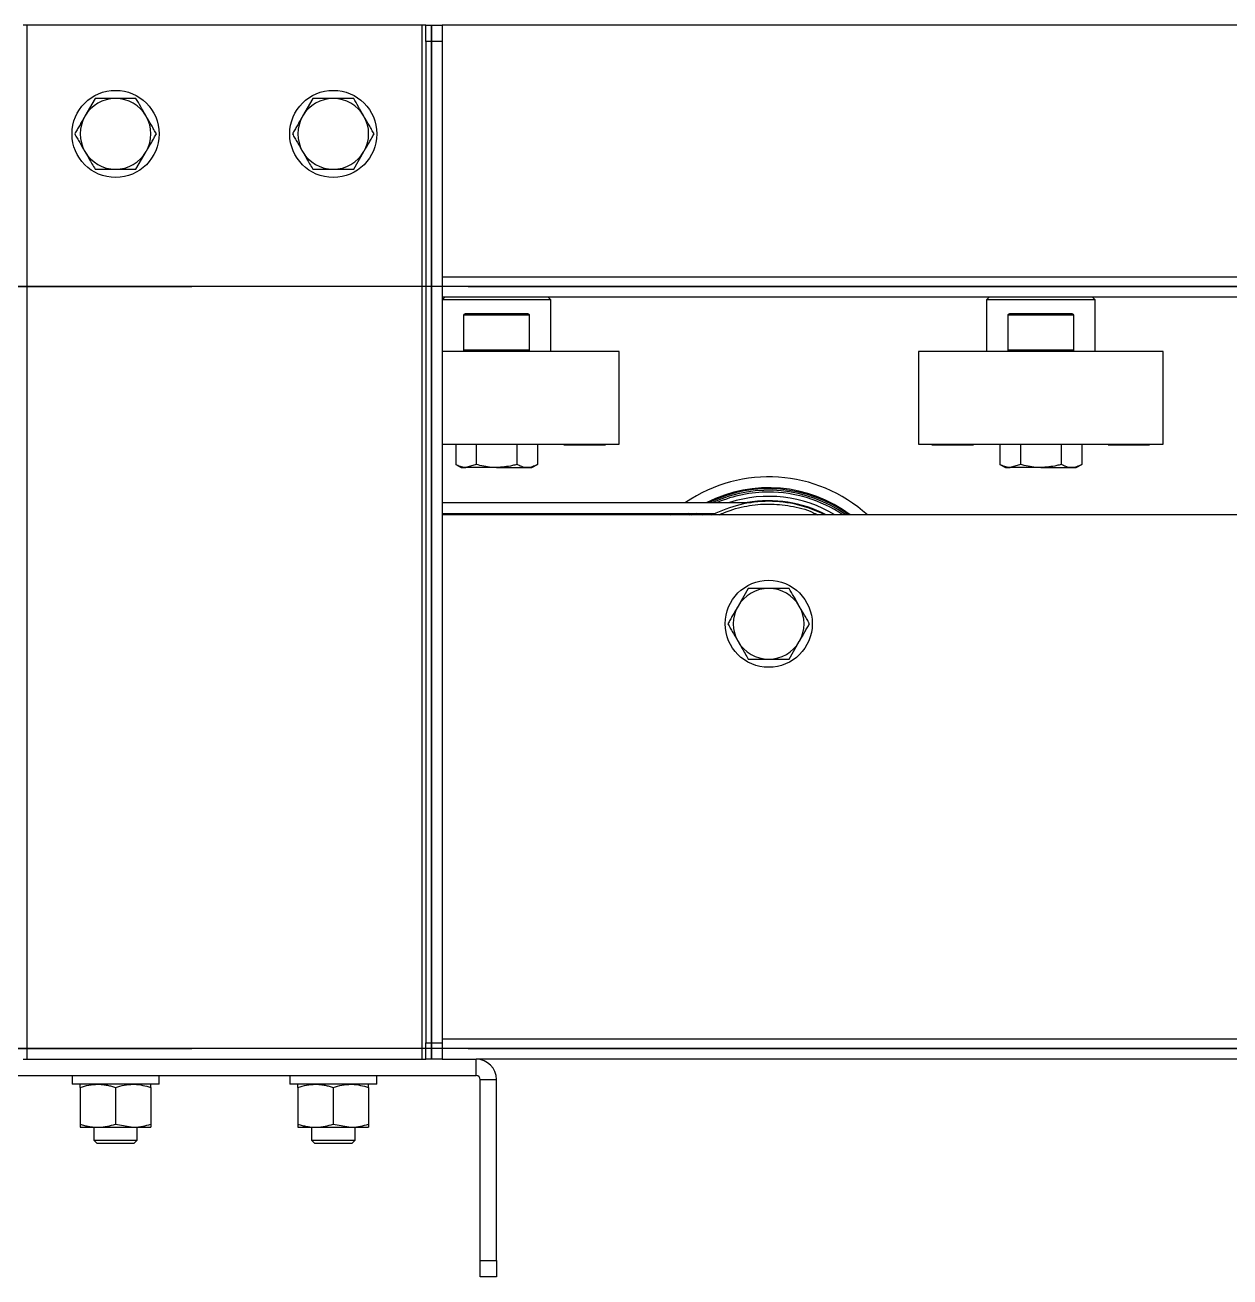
# Model space of a CAD drawing. Header units: millimetres. Extents: x 15 to 415, y 5 to 292.
# Drawn here: x 205.08 to 216.14, y 116.09 to 127.59 of the extents above; entities that cross this region are included whole.
import ezdxf

# ---------------------------------------------------------------- set-up
doc = ezdxf.new("R2010")
doc.units = ezdxf.units.MM
doc.linetypes.add('CENTERX2', pattern=[20.32, 12.7, -2.54, 2.54, -2.54])

msp = doc.modelspace()

# ---------------------------------------------------------------- linework, layer by layer
at = {"color": 7, "linetype": 'Continuous', "lineweight": 25}
for p, q in [((205.0942, 127.58944), (205.05737, 127.58944)), ((205.0942, 118.08944), (205.0942, 127.58944)), ((208.72054, 127.58944), (205.0942, 127.58944)), ((208.72054, 127.58944), (208.72054, 118.08944)), ((208.75737, 127.58944), (208.72054, 127.58944)), ((208.75737, 127.43944), (208.75737, 127.58944)), ((208.75737, 127.58944), (208.90737, 127.58944)), ((208.90737, 127.58944), (208.90737, 127.43944)), ((216.75737, 127.58944), (208.90737, 127.58944)), ((208.90737, 127.43944), (208.75737, 127.43944)), ((208.75737, 127.43944), (208.75737, 118.23944)), ((208.90737, 127.43944), (208.90737, 118.23944)), ((205.71973, 126.91444), (205.62591, 126.75194)), ((207.71973, 126.91444), (207.62591, 126.75194)), ((206.095, 126.26444), (206.18882, 126.42694)), ((208.095, 126.26444), (208.18882, 126.42694)), ((208.93237, 125.08944), (208.90737, 125.06444)), ((224.90737, 125.08944), (208.90737, 125.08944)), ((209.40737, 125.06444), (208.90737, 125.06444)), ((209.90737, 125.06444), (209.40737, 125.06444)), ((209.90737, 125.06444), (209.88237, 125.08944)), ((209.90737, 124.58944), (209.90737, 125.06444)), ((213.93237, 125.08944), (213.90737, 125.06444)), ((213.90737, 125.06444), (213.90737, 124.58944)), ((214.40737, 125.06444), (213.90737, 125.06444)), ((214.90737, 125.06444), (214.40737, 125.06444)), ((214.90737, 125.06444), (214.88237, 125.08944)), ((214.90737, 124.58944), (214.90737, 125.06444)), ((209.10737, 124.60444), (209.10737, 124.92444)), ((209.70737, 124.92444), (209.10737, 124.92444)), ((209.12848, 124.93944), (209.68625, 124.93944)), ((209.70737, 124.92444), (209.70737, 124.60444)), ((214.10737, 124.60444), (214.10737, 124.92444)), ((214.70737, 124.92444), (214.10737, 124.92444)), ((214.12848, 124.93944), (214.68625, 124.93944)), ((214.70737, 124.92444), (214.70737, 124.60444)), ((209.6002, 124.58944), (208.90737, 124.58944)), ((209.10737, 124.60444), (209.70737, 124.60444)), ((210.53237, 124.58944), (209.6002, 124.58944)), ((210.53237, 123.73944), (210.53237, 124.58944)), ((213.28237, 124.58944), (213.28237, 123.73944)), ((214.6002, 124.58944), (213.28237, 124.58944)), ((214.10737, 124.60444), (214.70737, 124.60444)), ((215.53237, 124.58944), (214.6002, 124.58944)), ((215.53237, 123.73944), (215.53237, 124.58944)), ((208.90737, 123.73944), (209.6002, 123.73944)), ((209.03209, 123.73944), (209.03209, 123.55347)), ((209.21973, 123.73944), (209.21973, 123.55347)), ((209.595, 123.73944), (209.595, 123.55347)), ((209.6002, 123.73944), (210.53237, 123.73944)), ((209.78264, 123.73944), (209.78264, 123.55347)), ((210.02761, 123.73444), (210.02761, 123.73944)), ((210.03, 123.73444), (210.03, 123.73944)), ((210.03, 123.73444), (210.06065, 123.73444)), ((210.06065, 123.73944), (210.06065, 123.73444)), ((210.06065, 123.73444), (210.07382, 123.73444)), ((210.07382, 123.73444), (210.07382, 123.73944)), ((210.08413, 123.73444), (210.08413, 123.73944)), ((210.08992, 123.73444), (210.08992, 123.73944)), ((210.08992, 123.73444), (210.10156, 123.73444)), ((210.10156, 123.73444), (210.10156, 123.73944)), ((210.10156, 123.73444), (210.11635, 123.73444)), ((210.11635, 123.73444), (210.11635, 123.73944)), ((210.11635, 123.73444), (210.128, 123.73444)), ((210.128, 123.73944), (210.128, 123.73444)), ((210.128, 123.73444), (210.14168, 123.73444)), ((210.14587, 123.73444), (210.14587, 123.73944)), ((210.14587, 123.73444), (210.16031, 123.73444)), ((210.16031, 123.73444), (210.16031, 123.73944)), ((210.17571, 123.73444), (210.17571, 123.73944)), ((210.17571, 123.73444), (210.18465, 123.73444)), ((210.18465, 123.73444), (210.18465, 123.73944)), ((210.18465, 123.73444), (210.19327, 123.73444)), ((210.19327, 123.73444), (210.19327, 123.73944)), ((210.19327, 123.73444), (210.20222, 123.73444)), ((210.20222, 123.73444), (210.20222, 123.73944)), ((210.20222, 123.73444), (210.21086, 123.73444)), ((210.21086, 123.73444), (210.21086, 123.73944)), ((210.21086, 123.73444), (210.21978, 123.73444)), ((210.21978, 123.73444), (210.21978, 123.73944)), ((210.21978, 123.73444), (210.22927, 123.73444)), ((210.22927, 123.73444), (210.22927, 123.73944)), ((210.22927, 123.73444), (210.23689, 123.73444)), ((210.23689, 123.73444), (210.23689, 123.73944)), ((210.23689, 123.73444), (210.24032, 123.73444)), ((210.24032, 123.73444), (210.24032, 123.73944)), ((210.24032, 123.73444), (210.24628, 123.73444)), ((210.25788, 123.73444), (210.26282, 123.73444)), ((210.26174, 123.73444), (210.26174, 123.73944)), ((210.28058, 123.73444), (210.28658, 123.73444)), ((210.28898, 123.73944), (210.28898, 123.73444)), ((210.28908, 123.73444), (210.28908, 123.73944)), ((210.28908, 123.73444), (210.32815, 123.73444)), ((210.32815, 123.73444), (210.32815, 123.73944)), ((210.33893, 123.73944), (210.33893, 123.73444)), ((210.33893, 123.73444), (210.36562, 123.73444)), ((210.36562, 123.73444), (210.36562, 123.73944)), ((210.36687, 123.73444), (210.37695, 123.73444)), ((210.37695, 123.73444), (210.37695, 123.73944)), ((210.37695, 123.73444), (210.38741, 123.73444)), ((210.38741, 123.73444), (210.38741, 123.73944)), ((210.39057, 123.73444), (210.39502, 123.73444)), ((210.39502, 123.73944), (210.39502, 123.73444)), ((210.3978, 123.73444), (210.3978, 123.73944)), ((210.39803, 123.73444), (210.4, 123.73444)), ((210.4, 123.73944), (210.4, 123.73444)), ((210.4021, 123.73444), (210.4021, 123.73944)), ((210.40302, 123.73444), (210.40716, 123.73444)), ((210.40716, 123.73944), (210.40716, 123.73444)), ((213.28237, 123.73944), (214.6002, 123.73944)), ((213.40758, 123.73944), (213.40758, 123.73444)), ((213.40801, 123.73444), (213.40801, 123.73944)), ((213.40801, 123.73444), (213.40872, 123.73444)), ((213.40918, 123.73944), (213.40918, 123.73444)), ((213.4107, 123.73444), (213.4107, 123.73944)), ((213.41693, 123.73444), (213.43462, 123.73444)), ((213.44106, 123.73444), (213.442, 123.73444)), ((213.442, 123.73444), (213.442, 123.73944)), ((213.442, 123.73444), (213.45236, 123.73444)), ((213.45236, 123.73444), (213.45236, 123.73944)), ((213.45236, 123.73444), (213.47266, 123.73444)), ((213.47266, 123.73444), (213.47266, 123.73944)), ((213.47266, 123.73444), (213.48851, 123.73444)), ((213.48857, 123.73444), (213.48857, 123.73944)), ((213.48857, 123.73444), (213.48974, 123.73444)), ((213.48974, 123.73944), (213.48974, 123.73444)), ((213.48974, 123.73444), (213.49985, 123.73444)), ((213.49985, 123.73444), (213.49985, 123.73944)), ((213.51868, 123.73444), (213.51868, 123.73944)), ((213.51868, 123.73444), (213.52386, 123.73444)), ((213.52386, 123.73444), (213.52386, 123.73944)), ((213.52386, 123.73444), (213.53686, 123.73444)), ((213.53891, 123.73444), (213.53891, 123.73944)), ((213.53891, 123.73444), (213.54579, 123.73444)), ((213.54579, 123.73444), (213.54579, 123.73944)), ((213.54579, 123.73444), (213.54771, 123.73444)), ((213.55975, 123.73444), (213.55975, 123.73944)), ((213.55975, 123.73444), (213.56661, 123.73444)), ((213.56661, 123.73444), (213.56661, 123.73944)), ((213.58043, 123.73444), (213.58043, 123.73944)), ((213.58043, 123.73444), (213.58302, 123.73444)), ((213.58343, 123.73444), (213.58343, 123.73944)), ((213.58343, 123.73444), (213.60729, 123.73444)), ((213.60729, 123.73444), (213.60729, 123.73944)), ((213.60936, 123.73944), (213.60936, 123.73444)), ((213.62928, 123.73444), (213.62928, 123.73944)), ((213.63209, 123.73444), (213.63209, 123.73944)), ((213.63209, 123.73444), (213.63473, 123.73444)), ((213.64054, 123.73444), (213.64054, 123.73944)), ((213.64054, 123.73444), (213.65669, 123.73444)), ((213.65669, 123.73444), (213.65669, 123.73944)), ((213.67848, 123.73444), (213.67848, 123.73944)), ((213.68132, 123.73444), (213.68132, 123.73944)), ((213.68132, 123.73444), (213.68276, 123.73444)), ((213.68276, 123.73444), (213.68276, 123.73944)), ((213.68276, 123.73444), (213.69587, 123.73444)), ((213.69587, 123.73444), (213.69587, 123.73944)), ((213.69587, 123.73444), (213.71271, 123.73444)), ((213.71271, 123.73444), (213.71271, 123.73944)), ((213.71271, 123.73444), (213.72573, 123.73444)), ((213.72573, 123.73444), (213.72573, 123.73944)), ((213.72573, 123.73444), (213.78292, 123.73444)), ((213.78292, 123.73444), (213.78292, 123.73944)), ((213.78533, 123.73444), (213.78533, 123.73944)), ((214.03209, 123.73944), (214.03209, 123.55347)), ((214.21973, 123.73944), (214.21973, 123.55347)), ((214.595, 123.73944), (214.595, 123.55347)), ((214.6002, 123.73944), (215.53237, 123.73944)), ((214.78264, 123.73944), (214.78264, 123.55347)), ((215.02761, 123.73444), (215.02761, 123.73944)), ((215.03, 123.73444), (215.03, 123.73944)), ((215.03, 123.73444), (215.06065, 123.73444)), ((215.06065, 123.73944), (215.06065, 123.73444)), ((215.06065, 123.73444), (215.07382, 123.73444)), ((215.07382, 123.73444), (215.07382, 123.73944)), ((215.08413, 123.73444), (215.08413, 123.73944)), ((215.08992, 123.73444), (215.08992, 123.73944)), ((215.08992, 123.73444), (215.10156, 123.73444)), ((215.10156, 123.73444), (215.10156, 123.73944)), ((215.10156, 123.73444), (215.11635, 123.73444)), ((215.11635, 123.73444), (215.11635, 123.73944)), ((215.11635, 123.73444), (215.128, 123.73444)), ((215.128, 123.73944), (215.128, 123.73444)), ((215.128, 123.73444), (215.14168, 123.73444)), ((215.14587, 123.73444), (215.14587, 123.73944)), ((215.14587, 123.73444), (215.16031, 123.73444)), ((215.16031, 123.73444), (215.16031, 123.73944)), ((215.17571, 123.73444), (215.17571, 123.73944)), ((215.17571, 123.73444), (215.18465, 123.73444)), ((215.18465, 123.73444), (215.18465, 123.73944)), ((215.18465, 123.73444), (215.19327, 123.73444)), ((215.19327, 123.73444), (215.19327, 123.73944)), ((215.19327, 123.73444), (215.20222, 123.73444)), ((215.20222, 123.73444), (215.20222, 123.73944)), ((215.20222, 123.73444), (215.21086, 123.73444)), ((215.21086, 123.73444), (215.21086, 123.73944)), ((215.21086, 123.73444), (215.21978, 123.73444)), ((215.21978, 123.73444), (215.21978, 123.73944)), ((215.21978, 123.73444), (215.22927, 123.73444)), ((215.22927, 123.73444), (215.22927, 123.73944)), ((215.22927, 123.73444), (215.23689, 123.73444)), ((215.23689, 123.73444), (215.23689, 123.73944)), ((215.23689, 123.73444), (215.24032, 123.73444)), ((215.24032, 123.73444), (215.24032, 123.73944)), ((215.24032, 123.73444), (215.24628, 123.73444)), ((215.26174, 123.73444), (215.26174, 123.73944)), ((215.28058, 123.73444), (215.28658, 123.73444)), ((215.28898, 123.73944), (215.28898, 123.73444)), ((215.28908, 123.73444), (215.28908, 123.73944)), ((215.28908, 123.73444), (215.32815, 123.73444)), ((215.32815, 123.73444), (215.32815, 123.73944)), ((215.33893, 123.73944), (215.33893, 123.73444)), ((215.33893, 123.73444), (215.36562, 123.73444)), ((215.36562, 123.73444), (215.36562, 123.73944)), ((215.36687, 123.73444), (215.37695, 123.73444)), ((215.37695, 123.73444), (215.37695, 123.73944)), ((215.37695, 123.73444), (215.38741, 123.73444)), ((215.38741, 123.73444), (215.38741, 123.73944)), ((215.39057, 123.73444), (215.39502, 123.73444)), ((215.39502, 123.73944), (215.39502, 123.73444)), ((215.3978, 123.73444), (215.3978, 123.73944)), ((215.39803, 123.73444), (215.4, 123.73444)), ((215.4, 123.73944), (215.4, 123.73444)), ((215.4021, 123.73444), (215.4021, 123.73944)), ((215.40302, 123.73444), (215.40716, 123.73444)), ((215.40716, 123.73944), (215.40716, 123.73444)), ((209.03209, 123.55347), (209.08237, 123.52444)), ((209.08237, 123.52444), (209.12591, 123.52444)), ((209.21973, 123.55347), (209.12591, 123.52444)), ((209.40737, 123.52444), (209.12591, 123.52444)), ((209.40737, 123.52444), (209.68882, 123.52444)), ((209.68882, 123.52444), (209.73237, 123.52444)), ((209.73237, 123.52444), (209.78264, 123.55347)), ((214.03209, 123.55347), (214.08237, 123.52444)), ((214.08237, 123.52444), (214.12591, 123.52444)), ((214.21973, 123.55347), (214.12591, 123.52444)), ((214.40737, 123.52444), (214.12591, 123.52444)), ((214.40737, 123.52444), (214.68882, 123.52444)), ((214.68882, 123.52444), (214.73237, 123.52444)), ((214.73237, 123.52444), (214.78264, 123.55347)), ((208.90737, 123.20294), (211.74692, 123.20294)), ((208.90737, 123.10294), (211.41906, 123.10294)), ((216.75737, 123.08944), (208.90737, 123.08944)), ((211.00045, 123.08944), (211.01556, 123.10294)), ((211.17571, 123.10294), (211.15737, 123.08944)), ((211.19725, 123.08944), (211.21665, 123.10294)), ((211.24637, 123.10294), (211.22612, 123.08944)), ((211.71973, 122.41444), (211.62591, 122.25194)), ((212.095, 121.76444), (212.18882, 121.92694)), ((208.75737, 118.23944), (208.90737, 118.23944)), ((208.75737, 118.08944), (208.75737, 118.23944)), ((208.90737, 118.23944), (208.90737, 118.08944)), ((205.05737, 118.08944), (205.0942, 118.08944)), ((205.0942, 118.08944), (208.72054, 118.08944)), ((208.72054, 118.08944), (208.75737, 118.08944)), ((208.90737, 118.08944), (208.75737, 118.08944)), ((208.90737, 118.08944), (209.22054, 118.08944)), ((209.22054, 117.93944), (209.22054, 118.08944)), ((224.5942, 118.08944), (209.22054, 118.08944)), ((204.5942, 117.93944), (209.22054, 117.93944)), ((205.50737, 117.93944), (205.50737, 117.85944)), ((206.30737, 117.85944), (206.30737, 117.93944)), ((207.50737, 117.93944), (207.50737, 117.85944)), ((208.30737, 117.85944), (208.30737, 117.93944)), ((209.25737, 117.90261), (209.40737, 117.90261)), ((209.25737, 116.23944), (209.25737, 117.90261)), ((209.40737, 116.23944), (209.40737, 117.90261)), ((206.30737, 117.85944), (205.50737, 117.85944)), ((205.58237, 117.83042), (205.58237, 117.49347)), ((205.90737, 117.83042), (205.90737, 117.49347)), ((206.23237, 117.83042), (206.23237, 117.49347)), ((208.30737, 117.85944), (207.50737, 117.85944)), ((207.58237, 117.83042), (207.58237, 117.49347)), ((207.90737, 117.83042), (207.90737, 117.49347)), ((208.23237, 117.83042), (208.23237, 117.49347)), ((205.58237, 117.46444), (205.74487, 117.46444)), ((205.70737, 117.46444), (205.70737, 117.34717)), ((205.74487, 117.46444), (206.06987, 117.46444)), ((205.90737, 117.49347), (206.06987, 117.46444)), ((206.06987, 117.46444), (206.23237, 117.46444)), ((206.10737, 117.34717), (206.10737, 117.46444)), ((207.58237, 117.46444), (207.74487, 117.46444)), ((207.70737, 117.46444), (207.70737, 117.34717)), ((207.74487, 117.46444), (208.06987, 117.46444)), ((207.90737, 117.49347), (208.06987, 117.46444)), ((208.06987, 117.46444), (208.23237, 117.46444)), ((208.10737, 117.34717), (208.10737, 117.46444)), ((205.70737, 117.34717), (205.73509, 117.31944)), ((205.70737, 117.34717), (206.10737, 117.34717)), ((205.73509, 117.31944), (206.07964, 117.31944)), ((206.07964, 117.31944), (206.10737, 117.34717)), ((207.70737, 117.34717), (207.73509, 117.31944)), ((207.70737, 117.34717), (208.10737, 117.34717)), ((207.73509, 117.31944), (208.07964, 117.31944)), ((208.07964, 117.31944), (208.10737, 117.34717)), ((209.25737, 116.08944), (209.25737, 116.23944)), ((209.25737, 116.23944), (209.40737, 116.23944)), ((209.40737, 116.23944), (209.40737, 116.08944)), ((209.40737, 116.08944), (209.25737, 116.08944))]:
    msp.add_line(p, q, dxfattribs=at)
at = {"color": 7, "linetype": 'CENTERX2'}
for p, q in [((208.80837, 127.58944), (208.80837, 118.08944)), ((208.80837, 118.08944), (208.80837, 127.58944)), ((216.90737, 125.18844), (66.90737, 125.18844)), ((66.90737, 125.18844), (216.90737, 125.18844)), ((66.90737, 118.18844), (216.90737, 118.18844)), ((216.90737, 118.18844), (66.90737, 118.18844))]:
    msp.add_line(p, q, dxfattribs=at)
at = {"color": 8, "linetype": 'Continuous', "lineweight": 25}
for p, q in [((208.90737, 125.27627), (216.90737, 125.27627)), ((211.17366, 123.08944), (211.19243, 123.10294)), ((211.29868, 123.08944), (211.32143, 123.10294)), ((211.37941, 123.08944), (211.40581, 123.10294)), ((208.90737, 118.27627), (216.90737, 118.27627))]:
    msp.add_line(p, q, dxfattribs=at)
at = {"color": 7, "linetype": 'Continuous', "lineweight": 25}
for centre in [(205.90737, 126.58944), (207.90737, 126.58944), (211.90737, 122.08944)]:
    msp.add_circle(centre, 0.4, dxfattribs=at)
for centre, radius, start, end in [((205.90737, 126.58944), 0.325, 90, 150), ((205.90737, 126.58944), 0.325, 30, 90), ((207.90737, 126.58944), 0.325, 90, 150), ((207.90737, 126.58944), 0.325, 30, 90), ((205.90737, 126.58944), 0.325, 150, 210), ((205.90737, 126.58944), 0.325, 330, 30), ((207.90737, 126.58944), 0.325, 150, 210), ((207.90737, 126.58944), 0.325, 330, 30), ((205.90737, 126.58944), 0.325, 210, 270), ((205.90737, 126.58944), 0.325, 270, 330), ((207.90737, 126.58944), 0.325, 210, 270), ((207.90737, 126.58944), 0.325, 270, 330), ((211.90737, 122.08944), 1.35, 47.794554, 124.430279), ((211.90737, 122.08944), 1.25, 53.130102, 117.026053), ((211.90737, 122.08944), 1.22649, 54.620791, 114.786156), ((211.90737, 122.08944), 1.21, 90, 113.037645), ((211.90737, 122.08944), 1.21, 55.735397, 90), ((211.90737, 122.08944), 1.125, 90, 117.266044), ((211.90737, 122.08944), 1.125, 62.733956, 90), ((211.90737, 122.08944), 0.325, 90, 150), ((211.90737, 122.08944), 0.325, 30, 90), ((211.90737, 122.08944), 0.325, 150, 210), ((211.90737, 122.08944), 0.325, 330, 30), ((211.90737, 122.08944), 0.325, 210, 270), ((211.90737, 122.08944), 0.325, 270, 330), ((209.22054, 117.90261), 0.18683, 0, 90), ((209.22054, 117.90261), 0.03683, 0, 90)]:
    msp.add_arc(centre, radius, start, end, dxfattribs=at)
at = {"color": 8, "linetype": 'Continuous', "lineweight": 25}
for radius, start, end in [(1.24029, 53.732391, 116.133049), (1.17068, 58.671742, 107.981827), (1.13081, 62.167984, 100.038591)]:
    msp.add_arc((211.90737, 122.08944), radius, start, end, dxfattribs=at)
at = {"color": 7, "linetype": 'Continuous', "lineweight": 25}
for points, knots in [([(205.90737, 126.91444), (205.89201, 126.91444), (205.82851, 126.91444), (205.76664, 126.91444), (205.71973, 126.91444)], [0, 0, 0, 0, 0.24185142, 1, 1, 1, 1]), ([(206.095, 126.91444), (206.08133, 126.91444), (206.02022, 126.91444), (205.95669, 126.91444), (205.90737, 126.91444)], [0, 0, 0, 0, 0.22371328, 1, 1, 1, 1]), ([(206.18882, 126.75194), (206.1866, 126.7558), (206.16976, 126.78496), (206.13801, 126.83996), (206.10943, 126.88947), (206.095, 126.91444)], [0, 0, 0, 0, 0.07007691, 0.53077766, 1, 1, 1, 1]), ([(207.90737, 126.91444), (207.89201, 126.91444), (207.82851, 126.91444), (207.76664, 126.91444), (207.71973, 126.91444)], [0, 0, 0, 0, 0.24185142, 1, 1, 1, 1]), ([(208.095, 126.91444), (208.08133, 126.91444), (208.02022, 126.91444), (207.95669, 126.91444), (207.90737, 126.91444)], [0, 0, 0, 0, 0.22371328, 1, 1, 1, 1]), ([(208.18882, 126.75194), (208.1866, 126.7558), (208.16976, 126.78496), (208.13801, 126.83996), (208.10943, 126.88947), (208.095, 126.91444)], [0, 0, 0, 0, 0.07007691, 0.53077766, 1, 1, 1, 1]), ([(205.62591, 126.75194), (205.62368, 126.74809), (205.61782, 126.73793), (205.6083, 126.72145), (205.59738, 126.70252), (205.58277, 126.67723), (205.5682, 126.652), (205.55372, 126.6269), (205.54286, 126.6081), (205.53568, 126.59567), (205.53209, 126.58944)], [0, 0, 0, 0, 0.070036107, 0.184842993, 0.299816611, 0.41526294, 0.647866756, 0.765024679, 0.882473115, 1, 1, 1, 1]), ([(206.28264, 126.58944), (206.27507, 126.60257), (206.25988, 126.62888), (206.24051, 126.66242), (206.22481, 126.68961), (206.2129, 126.71025), (206.20088, 126.73105), (206.19285, 126.74498), (206.18882, 126.75194)], [0, 0, 0, 0, 0.2473449, 0.49601219, 0.62098533, 0.74684355, 0.87330953, 1, 1, 1, 1]), ([(207.62591, 126.75194), (207.62368, 126.74809), (207.61782, 126.73793), (207.6083, 126.72145), (207.59738, 126.70252), (207.58277, 126.67723), (207.5682, 126.652), (207.55372, 126.6269), (207.54286, 126.6081), (207.53568, 126.59567), (207.53209, 126.58944)], [0, 0, 0, 0, 0.070036107, 0.184842993, 0.299816611, 0.41526294, 0.647866756, 0.765024679, 0.882473115, 1, 1, 1, 1]), ([(208.28264, 126.58944), (208.27507, 126.60257), (208.25988, 126.62888), (208.24051, 126.66242), (208.22481, 126.68961), (208.2129, 126.71025), (208.20088, 126.73105), (208.19285, 126.74498), (208.18882, 126.75194)], [0, 0, 0, 0, 0.2473449, 0.49601219, 0.62098533, 0.74684355, 0.87330953, 1, 1, 1, 1]), ([(205.53209, 126.58944), (205.53587, 126.5829), (205.54721, 126.56325), (205.56644, 126.52995), (205.58994, 126.48924), (205.60985, 126.45475), (205.62189, 126.43391), (205.62591, 126.42694)], [0, 0, 0, 0, 0.123597525, 0.371247822, 0.621013548, 0.873301388, 1, 1, 1, 1]), ([(206.18882, 126.42694), (206.19105, 126.4308), (206.20057, 126.44728), (206.21374, 126.4701), (206.22829, 126.4953), (206.23921, 126.51422), (206.25013, 126.53313), (206.26102, 126.55198), (206.27187, 126.57078), (206.27905, 126.58322), (206.28264, 126.58944)], [0, 0, 0, 0, 0.07003681, 0.29977827, 0.41522575, 0.53148028, 0.64786324, 0.76502233, 0.88247194, 1, 1, 1, 1]), ([(207.53209, 126.58944), (207.53587, 126.5829), (207.54721, 126.56325), (207.56644, 126.52995), (207.58994, 126.48924), (207.60985, 126.45475), (207.62189, 126.43391), (207.62591, 126.42694)], [0, 0, 0, 0, 0.123597525, 0.371247822, 0.621013548, 0.873301388, 1, 1, 1, 1]), ([(208.18882, 126.42694), (208.19105, 126.4308), (208.20057, 126.44728), (208.21374, 126.4701), (208.22829, 126.4953), (208.23921, 126.51422), (208.25013, 126.53313), (208.26102, 126.55198), (208.27187, 126.57078), (208.27905, 126.58322), (208.28264, 126.58944)], [0, 0, 0, 0, 0.07003681, 0.29977827, 0.41522575, 0.53148028, 0.64786324, 0.76502233, 0.88247194, 1, 1, 1, 1]), ([(205.62591, 126.42694), (205.62813, 126.42309), (205.64009, 126.40239), (205.66174, 126.36488), (205.69089, 126.31438), (205.71001, 126.28128), (205.71973, 126.26444)], [0, 0, 0, 0, 0.070051373, 0.376606602, 0.683073408, 1, 1, 1, 1]), ([(207.62591, 126.42694), (207.62813, 126.42309), (207.64009, 126.40239), (207.66174, 126.36488), (207.69089, 126.31438), (207.71001, 126.28128), (207.71973, 126.26444)], [0, 0, 0, 0, 0.070051373, 0.376606602, 0.683073408, 1, 1, 1, 1]), ([(205.71973, 126.26444), (205.7429, 126.26444), (205.78945, 126.26444), (205.84489, 126.26444), (205.88435, 126.26444), (205.89969, 126.26444), (205.90737, 126.26444)], [0, 0, 0, 0, 0.377424081, 0.758342626, 0.879073433, 1, 1, 1, 1]), ([(205.90737, 126.26444), (205.95669, 126.26444), (206.02022, 126.26444), (206.08133, 126.26444), (206.095, 126.26444)], [0, 0, 0, 0, 0.77628672, 1, 1, 1, 1]), ([(207.71973, 126.26444), (207.7429, 126.26444), (207.78945, 126.26444), (207.84489, 126.26444), (207.88435, 126.26444), (207.89969, 126.26444), (207.90737, 126.26444)], [0, 0, 0, 0, 0.377424081, 0.758342626, 0.879073433, 1, 1, 1, 1]), ([(207.90737, 126.26444), (207.95669, 126.26444), (208.02022, 126.26444), (208.08133, 126.26444), (208.095, 126.26444)], [0, 0, 0, 0, 0.77628672, 1, 1, 1, 1]), ([(209.10737, 124.92444), (209.10749, 124.92566), (209.10772, 124.92809), (209.10966, 124.93174), (209.11251, 124.93466), (209.11605, 124.93684), (209.11979, 124.93831), (209.12396, 124.93927), (209.12697, 124.93938), (209.12848, 124.93944)], [0, 0, 0, 0, 0.11116437, 0.22155782, 0.39117964, 0.52732907, 0.66706995, 0.83215896, 1, 1, 1, 1]), ([(209.68625, 124.93944), (209.68832, 124.93933), (209.69254, 124.93911), (209.69812, 124.93725), (209.70209, 124.93473), (209.70451, 124.93227), (209.70611, 124.92991), (209.70718, 124.92721), (209.70731, 124.92526), (209.70737, 124.92444)], [0, 0, 0, 0, 0.229450284, 0.466684963, 0.643088592, 0.731025051, 0.821782574, 0.924949013, 1, 1, 1, 1]), ([(214.10737, 124.92444), (214.10749, 124.92566), (214.10772, 124.92809), (214.10966, 124.93174), (214.11251, 124.93466), (214.11605, 124.93684), (214.11979, 124.93831), (214.12396, 124.93927), (214.12697, 124.93938), (214.12848, 124.93944)], [0, 0, 0, 0, 0.11116437, 0.22155782, 0.39117964, 0.52732907, 0.66706995, 0.83215896, 1, 1, 1, 1]), ([(214.68625, 124.93944), (214.68832, 124.93933), (214.69254, 124.93911), (214.69812, 124.93725), (214.70209, 124.93473), (214.70451, 124.93227), (214.70611, 124.92991), (214.70718, 124.92721), (214.70731, 124.92526), (214.70737, 124.92444)], [0, 0, 0, 0, 0.229450284, 0.466684963, 0.643088592, 0.731025051, 0.821782574, 0.924949013, 1, 1, 1, 1]), ([(209.12848, 124.58944), (209.12641, 124.58956), (209.1222, 124.58978), (209.11662, 124.59164), (209.11264, 124.59416), (209.11022, 124.59662), (209.10862, 124.59898), (209.10755, 124.60168), (209.10742, 124.60362), (209.10737, 124.60444)], [0, 0, 0, 0, 0.22945028, 0.46668496, 0.64308859, 0.73102505, 0.82178257, 0.92494901, 1, 1, 1, 1]), ([(209.70737, 124.60444), (209.70725, 124.60323), (209.70701, 124.6008), (209.70508, 124.59714), (209.70222, 124.59423), (209.69868, 124.59205), (209.69494, 124.59058), (209.69077, 124.58962), (209.68776, 124.5895), (209.68625, 124.58944)], [0, 0, 0, 0, 0.111164368, 0.221557819, 0.391179643, 0.527329074, 0.667069947, 0.83215896, 1, 1, 1, 1]), ([(214.12848, 124.58944), (214.12641, 124.58956), (214.1222, 124.58978), (214.11662, 124.59164), (214.11264, 124.59416), (214.11022, 124.59662), (214.10862, 124.59898), (214.10755, 124.60168), (214.10742, 124.60362), (214.10737, 124.60444)], [0, 0, 0, 0, 0.22945028, 0.46668496, 0.64308859, 0.73102505, 0.82178257, 0.92494901, 1, 1, 1, 1]), ([(214.70737, 124.60444), (214.70725, 124.60323), (214.70701, 124.6008), (214.70508, 124.59714), (214.70222, 124.59423), (214.69868, 124.59205), (214.69494, 124.59058), (214.69077, 124.58962), (214.68776, 124.5895), (214.68625, 124.58944)], [0, 0, 0, 0, 0.111164368, 0.221557819, 0.391179643, 0.527329074, 0.667069947, 0.83215896, 1, 1, 1, 1]), ([(210.02509, 123.73444), (210.02501, 123.73444), (210.02473, 123.73444), (210.02586, 123.73444), (210.02714, 123.73444), (210.02761, 123.73444)], [0, 0, 0, 0, 0.21314141, 0.71661351, 1, 1, 1, 1]), ([(210.02761, 123.73444), (210.02779, 123.73444), (210.02814, 123.73444), (210.02891, 123.73444), (210.02956, 123.73444), (210.03, 123.73444)], [0, 0, 0, 0, 0.25045902, 0.50101274, 1, 1, 1, 1]), ([(210.0748, 123.73444), (210.075, 123.73444), (210.07667, 123.73444), (210.08, 123.73444), (210.08288, 123.73444), (210.08413, 123.73444)], [0, 0, 0, 0, 0.07067621, 0.59539733, 1, 1, 1, 1]), ([(210.08413, 123.73444), (210.08554, 123.73444), (210.08737, 123.73444), (210.08889, 123.73444), (210.08923, 123.73444)], [0, 0, 0, 0, 0.77627831, 1, 1, 1, 1]), ([(210.14289, 123.73444), (210.14293, 123.73444), (210.143, 123.73444), (210.14487, 123.73444), (210.14587, 123.73444)], [0, 0, 0, 0, 0.466699885, 1, 1, 1, 1]), ([(210.16031, 123.73444), (210.16244, 123.73444), (210.16558, 123.73444), (210.17176, 123.73444), (210.17686, 123.73444), (210.18006, 123.73444), (210.18175, 123.73444)], [0, 0, 0, 0, 0.40461672, 0.59534225, 0.78652504, 1, 1, 1, 1]), ([(210.24792, 123.73444), (210.24817, 123.73444), (210.24885, 123.73444), (210.25237, 123.73444), (210.25715, 123.73444), (210.26059, 123.73444), (210.26174, 123.73444)], [0, 0, 0, 0, 0.180443629, 0.499693604, 0.833220718, 1, 1, 1, 1]), ([(210.26174, 123.73444), (210.26246, 123.73444), (210.26389, 123.73444), (210.26612, 123.73444), (210.26842, 123.73444), (210.27059, 123.73444), (210.27259, 123.73444), (210.27442, 123.73444), (210.27622, 123.73444), (210.27796, 123.73444), (210.27962, 123.73444), (210.2812, 123.73444), (210.28271, 123.73444), (210.28408, 123.73444), (210.28533, 123.73444), (210.28643, 123.73444), (210.28739, 123.73444), (210.28826, 123.73444), (210.28873, 123.73444), (210.28898, 123.73444)], [0, 0, 0, 0, 0.06628878, 0.13299179, 0.20156237, 0.27110744, 0.32584751, 0.38101955, 0.43752861, 0.49442981, 0.54915481, 0.60422618, 0.6605867, 0.71743599, 0.77093777, 0.82491453, 0.88036704, 0.93627695, 1, 1, 1, 1]), ([(210.27098, 123.73444), (210.27096, 123.73444), (210.27089, 123.73444), (210.27096, 123.73444), (210.27108, 123.73444), (210.27136, 123.73444), (210.2717, 123.73444), (210.27202, 123.73444), (210.27213, 123.73444)], [0, 0, 0, 0, 0.09795091, 0.2787516, 0.46031045, 0.59478195, 0.86465331, 1, 1, 1, 1]), ([(210.32815, 123.73444), (210.32845, 123.73444), (210.32904, 123.73444), (210.32996, 123.73444), (210.33091, 123.73444), (210.33181, 123.73444), (210.33265, 123.73444), (210.33343, 123.73444), (210.3342, 123.73444), (210.33492, 123.73444), (210.33559, 123.73444), (210.33621, 123.73444), (210.33679, 123.73444), (210.33731, 123.73444), (210.33776, 123.73444), (210.33815, 123.73444), (210.33848, 123.73444), (210.33873, 123.73444), (210.33887, 123.73444), (210.33893, 123.73444)], [0, 0, 0, 0, 0.06907481, 0.13836498, 0.2094942, 0.28183557, 0.34134062, 0.40136976, 0.46289835, 0.52490516, 0.58072871, 0.63695146, 0.69455548, 0.75269614, 0.80456157, 0.85688766, 0.91058525, 0.96461916, 1, 1, 1, 1]), ([(210.38881, 123.73444), (210.38922, 123.73444), (210.39122, 123.73444), (210.39321, 123.73444), (210.39479, 123.73444)], [0, 0, 0, 0, 0.20878597, 1, 1, 1, 1]), ([(210.3978, 123.73444), (210.39757, 123.73444), (210.3971, 123.73444), (210.3964, 123.73444), (210.39571, 123.73444), (210.39525, 123.73444), (210.39502, 123.73444)], [0, 0, 0, 0, 0.250698403, 0.501285384, 0.750642703, 1, 1, 1, 1]), ([(210.4, 123.73444), (210.40018, 123.73444), (210.40053, 123.73444), (210.40121, 123.73444), (210.40174, 123.73444), (210.4021, 123.73444)], [0, 0, 0, 0, 0.25063043, 0.50121468, 1, 1, 1, 1]), ([(213.40758, 123.73444), (213.40762, 123.73444), (213.4077, 123.73444), (213.40782, 123.73444), (213.40794, 123.73444), (213.40801, 123.73444)], [0, 0, 0, 0, 0.25049932, 0.50093268, 1, 1, 1, 1]), ([(213.4107, 123.73444), (213.41403, 123.73444), (213.42068, 123.73444), (213.42943, 123.73444), (213.43486, 123.73444), (213.43697, 123.73444)], [0, 0, 0, 0, 0.37999062, 0.75962697, 1, 1, 1, 1]), ([(213.44037, 123.73444), (213.44034, 123.73444), (213.44028, 123.73444), (213.44052, 123.73444), (213.44077, 123.73444), (213.44111, 123.73444), (213.44153, 123.73444), (213.44184, 123.73444), (213.442, 123.73444)], [0, 0, 0, 0, 0.27327484, 0.42109323, 0.56521825, 0.70965688, 0.85477745, 1, 1, 1, 1]), ([(213.48881, 123.73444), (213.48872, 123.73444), (213.48855, 123.73444), (213.48847, 123.73444), (213.48851, 123.73444), (213.48872, 123.73444), (213.48908, 123.73444), (213.48949, 123.73444), (213.48974, 123.73444)], [0, 0, 0, 0, 0.152197334, 0.305380708, 0.459976358, 0.618868193, 0.778979022, 1, 1, 1, 1]), ([(213.49985, 123.73444), (213.50085, 123.73444), (213.50278, 123.73444), (213.50797, 123.73444), (213.51191, 123.73444), (213.51398, 123.73444), (213.51416, 123.73444)], [0, 0, 0, 0, 0.34442477, 0.66995648, 0.97202136, 1, 1, 1, 1]), ([(213.51635, 123.73444), (213.51634, 123.73444), (213.51625, 123.73444), (213.51629, 123.73444), (213.51647, 123.73444), (213.51677, 123.73444), (213.51726, 123.73444), (213.51791, 123.73444), (213.51843, 123.73444), (213.51868, 123.73444)], [0, 0, 0, 0, 0.01653062, 0.21682148, 0.31828921, 0.48616051, 0.65522941, 0.82729332, 1, 1, 1, 1]), ([(213.53675, 123.73444), (213.5368, 123.73444), (213.5369, 123.73444), (213.53827, 123.73444), (213.53891, 123.73444)], [0, 0, 0, 0, 0.52656025, 1, 1, 1, 1]), ([(213.54579, 123.73444), (213.54665, 123.73444), (213.54839, 123.73444), (213.55166, 123.73444), (213.55435, 123.73444), (213.55546, 123.73444)], [0, 0, 0, 0, 0.36861676, 0.73972635, 1, 1, 1, 1]), ([(213.55692, 123.73444), (213.55692, 123.73444), (213.5569, 123.73444), (213.55835, 123.73444), (213.55957, 123.73444), (213.55975, 123.73444)], [0, 0, 0, 0, 0.15876781, 0.87607023, 1, 1, 1, 1]), ([(213.56661, 123.73444), (213.56805, 123.73444), (213.5705, 123.73444), (213.57579, 123.73444), (213.57899, 123.73444), (213.58043, 123.73444)], [0, 0, 0, 0, 0.439591886, 0.74804775, 1, 1, 1, 1]), ([(213.60729, 123.73444), (213.60745, 123.73444), (213.60776, 123.73444), (213.60842, 123.73444), (213.60898, 123.73444), (213.60936, 123.73444)], [0, 0, 0, 0, 0.25034864, 0.5007655, 1, 1, 1, 1]), ([(213.60936, 123.73444), (213.61103, 123.73444), (213.61384, 123.73444), (213.61913, 123.73444), (213.6243, 123.73444), (213.62754, 123.73444), (213.62928, 123.73444)], [0, 0, 0, 0, 0.31857247, 0.53405374, 0.75020241, 1, 1, 1, 1]), ([(213.62928, 123.73444), (213.62953, 123.73444), (213.63003, 123.73444), (213.63094, 123.73444), (213.63163, 123.73444), (213.63209, 123.73444)], [0, 0, 0, 0, 0.25082463, 0.50196507, 1, 1, 1, 1]), ([(213.636, 123.73444), (213.63606, 123.73444), (213.6362, 123.73444), (213.6382, 123.73444), (213.63995, 123.73444), (213.64054, 123.73444)], [0, 0, 0, 0, 0.29169999, 0.76254839, 1, 1, 1, 1]), ([(213.65669, 123.73444), (213.65831, 123.73444), (213.66101, 123.73444), (213.6662, 123.73444), (213.67138, 123.73444), (213.67552, 123.73444), (213.67784, 123.73444), (213.67848, 123.73444)], [0, 0, 0, 0, 0.29156218, 0.48449602, 0.67811868, 0.91155997, 1, 1, 1, 1]), ([(213.67848, 123.73444), (213.67872, 123.73444), (213.67921, 123.73444), (213.68017, 123.73444), (213.68086, 123.73444), (213.68132, 123.73444)], [0, 0, 0, 0, 0.25018906, 0.50040982, 1, 1, 1, 1]), ([(213.78292, 123.73444), (213.78313, 123.73444), (213.78357, 123.73444), (213.7844, 123.73444), (213.78496, 123.73444), (213.78533, 123.73444)], [0, 0, 0, 0, 0.25036926, 0.50078188, 1, 1, 1, 1]), ([(213.78533, 123.73444), (213.78714, 123.73444), (213.78952, 123.73444), (213.78962, 123.73444), (213.78964, 123.73444)], [0, 0, 0, 0, 0.75607246, 1, 1, 1, 1]), ([(215.02509, 123.73444), (215.02501, 123.73444), (215.02473, 123.73444), (215.02586, 123.73444), (215.02714, 123.73444), (215.02761, 123.73444)], [0, 0, 0, 0, 0.21314141, 0.71661351, 1, 1, 1, 1]), ([(215.02761, 123.73444), (215.02779, 123.73444), (215.02814, 123.73444), (215.02891, 123.73444), (215.02956, 123.73444), (215.03, 123.73444)], [0, 0, 0, 0, 0.25045902, 0.50101274, 1, 1, 1, 1]), ([(215.0748, 123.73444), (215.075, 123.73444), (215.07667, 123.73444), (215.08, 123.73444), (215.08288, 123.73444), (215.08413, 123.73444)], [0, 0, 0, 0, 0.07067621, 0.59539733, 1, 1, 1, 1]), ([(215.08413, 123.73444), (215.08554, 123.73444), (215.08737, 123.73444), (215.08889, 123.73444), (215.08923, 123.73444)], [0, 0, 0, 0, 0.77627831, 1, 1, 1, 1]), ([(215.14289, 123.73444), (215.14293, 123.73444), (215.143, 123.73444), (215.14487, 123.73444), (215.14587, 123.73444)], [0, 0, 0, 0, 0.466699885, 1, 1, 1, 1]), ([(215.16031, 123.73444), (215.16244, 123.73444), (215.16558, 123.73444), (215.17176, 123.73444), (215.17686, 123.73444), (215.18006, 123.73444), (215.18175, 123.73444)], [0, 0, 0, 0, 0.40461672, 0.59534225, 0.78652504, 1, 1, 1, 1]), ([(215.24792, 123.73444), (215.24817, 123.73444), (215.24885, 123.73444), (215.25237, 123.73444), (215.25715, 123.73444), (215.26059, 123.73444), (215.26174, 123.73444)], [0, 0, 0, 0, 0.180443629, 0.499693604, 0.833220718, 1, 1, 1, 1]), ([(215.25788, 123.73444), (215.26114, 123.73444), (215.26522, 123.73444), (215.26944, 123.73444), (215.27029, 123.73444)], [0, 0, 0, 0, 0.7969489, 1, 1, 1, 1]), ([(215.26174, 123.73444), (215.26246, 123.73444), (215.26389, 123.73444), (215.26612, 123.73444), (215.26842, 123.73444), (215.27059, 123.73444), (215.27259, 123.73444), (215.27442, 123.73444), (215.27622, 123.73444), (215.27796, 123.73444), (215.27962, 123.73444), (215.2812, 123.73444), (215.28271, 123.73444), (215.28408, 123.73444), (215.28533, 123.73444), (215.28643, 123.73444), (215.28739, 123.73444), (215.28826, 123.73444), (215.28873, 123.73444), (215.28898, 123.73444)], [0, 0, 0, 0, 0.06628878, 0.13299179, 0.20156237, 0.27110744, 0.32584751, 0.38101955, 0.43752861, 0.49442981, 0.54915481, 0.60422618, 0.6605867, 0.71743599, 0.77093777, 0.82491453, 0.88036704, 0.93627695, 1, 1, 1, 1]), ([(215.27098, 123.73444), (215.27096, 123.73444), (215.27089, 123.73444), (215.27096, 123.73444), (215.27108, 123.73444), (215.27136, 123.73444), (215.2717, 123.73444), (215.27202, 123.73444), (215.27213, 123.73444)], [0, 0, 0, 0, 0.09795091, 0.2787516, 0.46031045, 0.59478195, 0.86465331, 1, 1, 1, 1]), ([(215.32815, 123.73444), (215.32845, 123.73444), (215.32904, 123.73444), (215.32996, 123.73444), (215.33091, 123.73444), (215.33181, 123.73444), (215.33265, 123.73444), (215.33343, 123.73444), (215.3342, 123.73444), (215.33492, 123.73444), (215.33559, 123.73444), (215.33621, 123.73444), (215.33679, 123.73444), (215.33731, 123.73444), (215.33776, 123.73444), (215.33815, 123.73444), (215.33848, 123.73444), (215.33873, 123.73444), (215.33887, 123.73444), (215.33893, 123.73444)], [0, 0, 0, 0, 0.06907481, 0.13836498, 0.2094942, 0.28183557, 0.34134062, 0.40136976, 0.46289835, 0.52490516, 0.58072871, 0.63695146, 0.69455548, 0.75269614, 0.80456157, 0.85688766, 0.91058525, 0.96461916, 1, 1, 1, 1]), ([(215.38881, 123.73444), (215.38922, 123.73444), (215.39122, 123.73444), (215.39321, 123.73444), (215.39479, 123.73444)], [0, 0, 0, 0, 0.20878597, 1, 1, 1, 1]), ([(215.3978, 123.73444), (215.39757, 123.73444), (215.3971, 123.73444), (215.3964, 123.73444), (215.39571, 123.73444), (215.39525, 123.73444), (215.39502, 123.73444)], [0, 0, 0, 0, 0.250698403, 0.501285384, 0.750642703, 1, 1, 1, 1]), ([(215.4, 123.73444), (215.40018, 123.73444), (215.40053, 123.73444), (215.40121, 123.73444), (215.40174, 123.73444), (215.4021, 123.73444)], [0, 0, 0, 0, 0.25063043, 0.50121468, 1, 1, 1, 1]), ([(209.12591, 123.52444), (209.12368, 123.52448), (209.11782, 123.52456), (209.1083, 123.52541), (209.09738, 123.52718), (209.08277, 123.53064), (209.0682, 123.53565), (209.05372, 123.54203), (209.04286, 123.54741), (209.03568, 123.55145), (209.03209, 123.55347)], [0, 0, 0, 0, 0.07003611, 0.18484299, 0.29981661, 0.41526294, 0.64786676, 0.76502468, 0.88247311, 1, 1, 1, 1]), ([(209.40737, 123.52444), (209.39201, 123.52479), (209.32851, 123.52624), (209.26664, 123.54173), (209.21973, 123.55347)], [0, 0, 0, 0, 0.241851417, 1, 1, 1, 1]), ([(209.595, 123.55347), (209.58133, 123.54965), (209.52022, 123.53255), (209.45669, 123.52799), (209.40737, 123.52444)], [0, 0, 0, 0, 0.22371328, 1, 1, 1, 1]), ([(209.68882, 123.52444), (209.6866, 123.52448), (209.67465, 123.52465), (209.65299, 123.52809), (209.62384, 123.53792), (209.60472, 123.54823), (209.595, 123.55347)], [0, 0, 0, 0, 0.07005137, 0.3766066, 0.68307341, 1, 1, 1, 1]), ([(209.78264, 123.55347), (209.77887, 123.55135), (209.76752, 123.54498), (209.74829, 123.5361), (209.72479, 123.52839), (209.70488, 123.52486), (209.69285, 123.52455), (209.68882, 123.52444)], [0, 0, 0, 0, 0.12359753, 0.37124782, 0.62101355, 0.87330139, 1, 1, 1, 1]), ([(214.12591, 123.52444), (214.12368, 123.52448), (214.11782, 123.52456), (214.1083, 123.52541), (214.09738, 123.52718), (214.08277, 123.53064), (214.0682, 123.53565), (214.05372, 123.54203), (214.04286, 123.54741), (214.03568, 123.55145), (214.03209, 123.55347)], [0, 0, 0, 0, 0.07003611, 0.18484299, 0.29981661, 0.41526294, 0.64786676, 0.76502468, 0.88247311, 1, 1, 1, 1]), ([(214.40737, 123.52444), (214.39201, 123.52479), (214.32851, 123.52624), (214.26664, 123.54173), (214.21973, 123.55347)], [0, 0, 0, 0, 0.241851417, 1, 1, 1, 1]), ([(214.595, 123.55347), (214.58133, 123.54965), (214.52022, 123.53255), (214.45669, 123.52799), (214.40737, 123.52444)], [0, 0, 0, 0, 0.22371328, 1, 1, 1, 1]), ([(214.68882, 123.52444), (214.6866, 123.52448), (214.67465, 123.52465), (214.65299, 123.52809), (214.62384, 123.53792), (214.60472, 123.54823), (214.595, 123.55347)], [0, 0, 0, 0, 0.07005137, 0.3766066, 0.68307341, 1, 1, 1, 1]), ([(214.78264, 123.55347), (214.77887, 123.55135), (214.76752, 123.54498), (214.74829, 123.5361), (214.72479, 123.52839), (214.70488, 123.52486), (214.69285, 123.52455), (214.68882, 123.52444)], [0, 0, 0, 0, 0.12359753, 0.37124782, 0.62101355, 0.87330139, 1, 1, 1, 1]), ([(211.90737, 122.41444), (211.89201, 122.41444), (211.82851, 122.41444), (211.76664, 122.41444), (211.71973, 122.41444)], [0, 0, 0, 0, 0.24185142, 1, 1, 1, 1]), ([(212.095, 122.41444), (212.08133, 122.41444), (212.02022, 122.41444), (211.95669, 122.41444), (211.90737, 122.41444)], [0, 0, 0, 0, 0.22371328, 1, 1, 1, 1]), ([(212.18882, 122.25194), (212.1866, 122.2558), (212.16976, 122.28496), (212.13801, 122.33996), (212.10943, 122.38947), (212.095, 122.41444)], [0, 0, 0, 0, 0.07007691, 0.53077766, 1, 1, 1, 1]), ([(211.62591, 122.25194), (211.62368, 122.24809), (211.61782, 122.23793), (211.6083, 122.22145), (211.59738, 122.20252), (211.58277, 122.17723), (211.5682, 122.152), (211.55372, 122.1269), (211.54286, 122.1081), (211.53568, 122.09567), (211.53209, 122.08944)], [0, 0, 0, 0, 0.070036107, 0.184842993, 0.299816611, 0.41526294, 0.647866756, 0.765024679, 0.882473115, 1, 1, 1, 1]), ([(212.28264, 122.08944), (212.27507, 122.10257), (212.25988, 122.12888), (212.24051, 122.16242), (212.22481, 122.18961), (212.2129, 122.21025), (212.20088, 122.23105), (212.19285, 122.24498), (212.18882, 122.25194)], [0, 0, 0, 0, 0.2473449, 0.49601219, 0.62098533, 0.74684355, 0.87330953, 1, 1, 1, 1]), ([(211.53209, 122.08944), (211.53587, 122.0829), (211.54721, 122.06325), (211.56644, 122.02995), (211.58994, 121.98924), (211.60985, 121.95475), (211.62189, 121.93391), (211.62591, 121.92694)], [0, 0, 0, 0, 0.123597525, 0.371247822, 0.621013548, 0.873301388, 1, 1, 1, 1]), ([(212.18882, 121.92694), (212.19105, 121.9308), (212.20057, 121.94728), (212.21374, 121.9701), (212.22829, 121.9953), (212.23921, 122.01422), (212.25013, 122.03313), (212.26102, 122.05198), (212.27187, 122.07078), (212.27905, 122.08322), (212.28264, 122.08944)], [0, 0, 0, 0, 0.07003681, 0.29977827, 0.41522575, 0.53148028, 0.64786324, 0.76502233, 0.88247194, 1, 1, 1, 1]), ([(211.62591, 121.92694), (211.62813, 121.92309), (211.64009, 121.90239), (211.66174, 121.86488), (211.69089, 121.81438), (211.71001, 121.78128), (211.71973, 121.76444)], [0, 0, 0, 0, 0.07005137, 0.3766066, 0.68307341, 1, 1, 1, 1]), ([(211.71973, 121.76444), (211.7429, 121.76444), (211.78945, 121.76444), (211.84489, 121.76444), (211.88435, 121.76444), (211.89969, 121.76444), (211.90737, 121.76444)], [0, 0, 0, 0, 0.377424081, 0.758342626, 0.879073433, 1, 1, 1, 1]), ([(211.90737, 121.76444), (211.95669, 121.76444), (212.02022, 121.76444), (212.08133, 121.76444), (212.095, 121.76444)], [0, 0, 0, 0, 0.77628672, 1, 1, 1, 1]), ([(205.58237, 117.83042), (205.60876, 117.83853), (205.66202, 117.8549), (205.71708, 117.85792), (205.74487, 117.85944)], [0, 0, 0, 0, 0.49545796, 1, 1, 1, 1]), ([(205.58237, 117.83042), (205.58237, 117.8348), (205.58237, 117.85181), (205.58237, 117.85619), (205.58237, 117.85944)], [0, 0, 0, 0, 0.257551345, 1, 1, 1, 1]), ([(205.74487, 117.85944), (205.74872, 117.85941), (205.7652, 117.85927), (205.79437, 117.85709), (205.83225, 117.85108), (205.87002, 117.84225), (205.8949, 117.83437), (205.90737, 117.83042)], [0, 0, 0, 0, 0.07004251, 0.29980267, 0.53082452, 0.76502218, 1, 1, 1, 1]), ([(205.90737, 117.83042), (205.93376, 117.83853), (205.98702, 117.8549), (206.04208, 117.85792), (206.06987, 117.85944)], [0, 0, 0, 0, 0.49545796, 1, 1, 1, 1]), ([(206.06987, 117.85944), (206.07372, 117.85942), (206.12859, 117.859), (206.18237, 117.84419), (206.23237, 117.83042)], [0, 0, 0, 0, 0.07021477, 1, 1, 1, 1]), ([(206.23237, 117.83042), (206.23237, 117.8348), (206.23237, 117.85181), (206.23237, 117.85619), (206.23237, 117.85944)], [0, 0, 0, 0, 0.25755135, 1, 1, 1, 1]), ([(207.58237, 117.83042), (207.60876, 117.83853), (207.66202, 117.8549), (207.71708, 117.85792), (207.74487, 117.85944)], [0, 0, 0, 0, 0.49545796, 1, 1, 1, 1]), ([(207.58237, 117.83042), (207.58237, 117.8348), (207.58237, 117.85181), (207.58237, 117.85619), (207.58237, 117.85944)], [0, 0, 0, 0, 0.257551345, 1, 1, 1, 1]), ([(207.74487, 117.85944), (207.74872, 117.85941), (207.7652, 117.85927), (207.79437, 117.85709), (207.83225, 117.85108), (207.87002, 117.84225), (207.8949, 117.83437), (207.90737, 117.83042)], [0, 0, 0, 0, 0.07004251, 0.29980267, 0.53082452, 0.76502218, 1, 1, 1, 1]), ([(207.90737, 117.83042), (207.93376, 117.83853), (207.98702, 117.8549), (208.04208, 117.85792), (208.06987, 117.85944)], [0, 0, 0, 0, 0.49545796, 1, 1, 1, 1]), ([(208.06987, 117.85944), (208.07372, 117.85942), (208.12859, 117.859), (208.18237, 117.84419), (208.23237, 117.83042)], [0, 0, 0, 0, 0.07021477, 1, 1, 1, 1]), ([(208.23237, 117.83042), (208.23237, 117.8348), (208.23237, 117.85181), (208.23237, 117.85619), (208.23237, 117.85944)], [0, 0, 0, 0, 0.25755135, 1, 1, 1, 1]), ([(205.58237, 117.49347), (205.59548, 117.48932), (205.62176, 117.48101), (205.66209, 117.47189), (205.70319, 117.46564), (205.73094, 117.46484), (205.74487, 117.46444)], [0, 0, 0, 0, 0.24726861, 0.49536257, 0.74687401, 1, 1, 1, 1]), ([(205.58237, 117.49347), (205.58237, 117.48909), (205.58237, 117.47208), (205.58237, 117.4677), (205.58237, 117.46444)], [0, 0, 0, 0, 0.25755135, 1, 1, 1, 1]), ([(205.74487, 117.46444), (205.74872, 117.46447), (205.80359, 117.46489), (205.85737, 117.4797), (205.90737, 117.49347)], [0, 0, 0, 0, 0.07021477, 1, 1, 1, 1]), ([(206.06987, 117.46444), (206.07372, 117.46447), (206.12859, 117.46489), (206.18237, 117.4797), (206.23237, 117.49347)], [0, 0, 0, 0, 0.070214766, 1, 1, 1, 1]), ([(206.23237, 117.49347), (206.23237, 117.48909), (206.23237, 117.47208), (206.23237, 117.4677), (206.23237, 117.46444)], [0, 0, 0, 0, 0.257551345, 1, 1, 1, 1]), ([(207.58237, 117.49347), (207.59548, 117.48932), (207.62176, 117.48101), (207.66209, 117.47189), (207.70319, 117.46564), (207.73094, 117.46484), (207.74487, 117.46444)], [0, 0, 0, 0, 0.24726861, 0.49536257, 0.74687401, 1, 1, 1, 1]), ([(207.58237, 117.49347), (207.58237, 117.48909), (207.58237, 117.47208), (207.58237, 117.4677), (207.58237, 117.46444)], [0, 0, 0, 0, 0.25755135, 1, 1, 1, 1]), ([(207.74487, 117.46444), (207.74872, 117.46447), (207.80359, 117.46489), (207.85737, 117.4797), (207.90737, 117.49347)], [0, 0, 0, 0, 0.07021477, 1, 1, 1, 1]), ([(208.06987, 117.46444), (208.07372, 117.46447), (208.12859, 117.46489), (208.18237, 117.4797), (208.23237, 117.49347)], [0, 0, 0, 0, 0.070214766, 1, 1, 1, 1]), ([(208.23237, 117.49347), (208.23237, 117.48909), (208.23237, 117.47208), (208.23237, 117.4677), (208.23237, 117.46444)], [0, 0, 0, 0, 0.257551345, 1, 1, 1, 1])]:
    msp.add_open_spline(points, degree=3, knots=knots, dxfattribs=at)
at = {"color": 8, "linetype": 'Continuous', "lineweight": 25}
msp.add_open_spline([(211.45247, 123.08944), (211.46905, 123.09724), (211.54991, 123.13527), (211.70236, 123.1759), (211.90751, 123.19628), (212.11176, 123.17482), (212.26457, 123.13887), (212.34168, 123.09728), (212.35622, 123.08944)], degree=3, knots=[0, 0, 0, 0, 0.05890759, 0.28736724, 0.50291563, 0.71846401, 0.94692366, 1, 1, 1, 1], dxfattribs=at)

doc.saveas('drawing.dxf')
